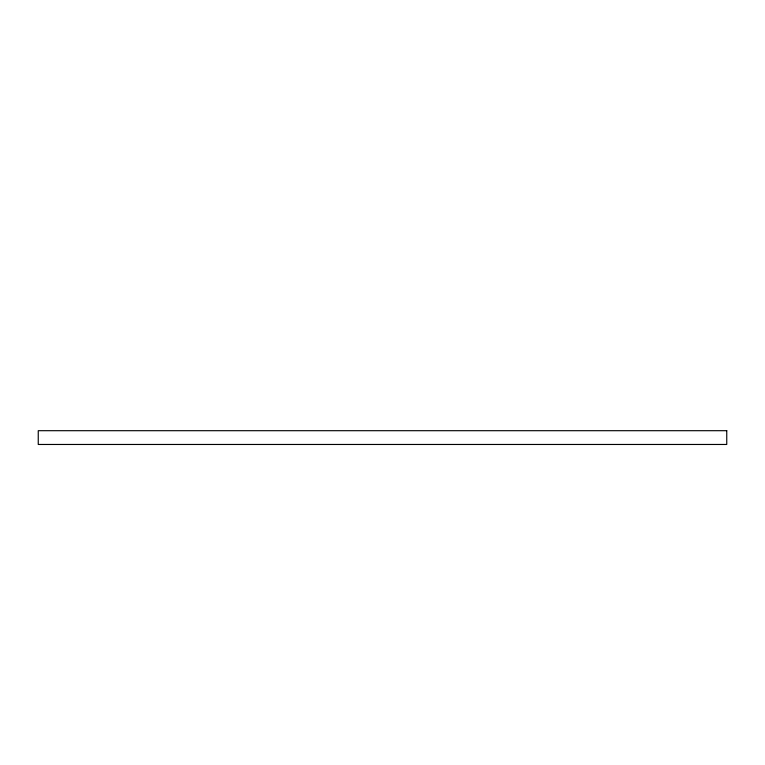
<?xml version="1.0" encoding="UTF-8"?>
<svg xmlns="http://www.w3.org/2000/svg" width="765" height="765" viewBox="0 0 765 765"><rect width="100%" height="100%" fill="white"/><g stroke="black" fill="none" stroke-linecap="round" stroke-linejoin="round"><path stroke-width="1.15" d="M726.75 430.695L38.25 430.695L38.25 444.465L726.75 444.465L726.75 430.695"/></g></svg>
